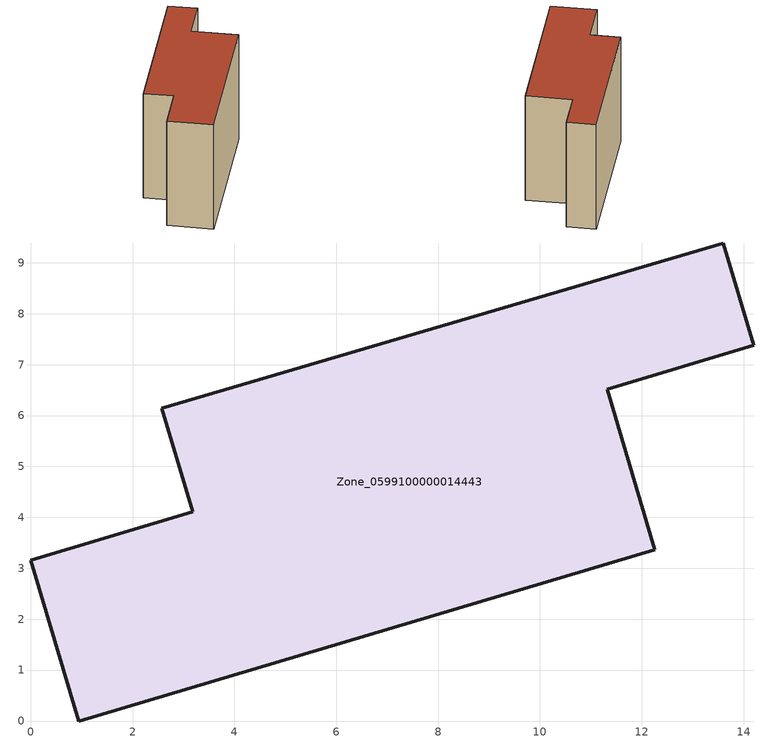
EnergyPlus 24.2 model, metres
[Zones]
Zone_0599100000014443
 floor ground (C_G): 3.18,4.11 2.57,6.14 13.6,9.39 14.2,7.38 11.32,6.52 12.26,3.36 0.94,0 0,3.16 z0
 wall outside (C_F): 0,3.16 0.94,0 12.26,3.36 11.32,6.52 14.2,7.38 13.6,9.39 2.57,6.14 3.18,4.11 0,3.16 z0:8.54
 roof outside (C_R): 3.18,4.11 0,3.16 0.94,0 12.26,3.36 11.32,6.52 14.2,7.38 13.6,9.39 2.57,6.14 z8.54
[BUILDING]
Pand.0599100000014443: North Axis=0; Terrain=City; Loads Convergence Tolerance Value=0.04; Temperature Convergence Tolerance Value=0.4; Solar Distribution=FullExterior; Maximum Number of Warmup Days=25; Minimum Number of Warmup Days=1
[Site:Location]
Rotterdam.The.Hague.AP_ZH_NLD Design_Conditions: Latitude=51.96; Longitude=4.45; Time Zone=1; Elevation=-4.5
[SITE:GROUNDTEMPERATURE:BUILDINGSURFACE]
18, 18, 18, 18, 18, 18, 18, 18, 18, 18, 18, 18
[MATERIAL] Thermal Absorptance=0.9; Solar Absorptance=0.7; Visible Absorptance=0.7
Name | Roughness | Thickness | Conductivity | Density | Specific Heat
G.TI.1975-1991 | MediumSmooth | 0.15 | 0.288461 | 540 | 1210
F.TI.1975-1991 | Rough | 0.3 | 0.230769 | 1920 | 840
R.TI.1975-1991 | MediumRough | 0.2 | 0.153846 | 1500 | 1000
[CONSTRUCTION]
C_G: G.TI.1975-1991
C_F: F.TI.1975-1991
C_R: R.TI.1975-1991
[ZONE]
Zone_0599100000014443: Type=1; Multiplier=1; Ceiling Height=Autocalculate; Volume=Autocalculate; Floor Area=autocalculate; Part of Total Floor Area=Yes
[ZONEINFILTRATION:DESIGNFLOWRATE]
Infil_Zone_0599100000014443: Zone or ZoneList or Space or SpaceList=Zone_0599100000014443; Schedule=AlwaysOn; Design Flow Rate Calculation Method=Flow/Area; Flow Rate per Floor Area=0.003; Constant Term Coefficient=1; Temperature Term Coefficient=0; Velocity Term Coefficient=0; Velocity Squared Term Coefficient=0
[HVACTEMPLATE:ZONE:IDEALLOADSAIRSYSTEM]
Zone_0599100000014443: Maximum Heating Supply Air Temperature=50; Minimum Cooling Supply Air Temperature=13; Maximum Heating Supply Air Humidity Ratio=0.0156; Minimum Cooling Supply Air Humidity Ratio=0.0077; Heating Limit=NoLimit; Cooling Limit=NoLimit; Dehumidification Control Type=ConstantSensibleHeatRatio; Cooling Sensible Heat Ratio=0.7; Dehumidification Setpoint=60; Humidification Control Type=None; Humidification Setpoint=30; Outdoor Air Method=None; Outdoor Air Flow Rate per Person=0.00944; Outdoor Air Flow Rate per Zone Floor Area=0; Outdoor Air Flow Rate per Zone=0; Demand Controlled Ventilation Type=None; Outdoor Air Economizer Type=NoEconomizer; Heat Recovery Type=None; Sensible Heat Recovery Effectiveness=0.7; Latent Heat Recovery Effectiveness=0.65
[ZONECONTROL:THERMOSTAT]
ThermostatControl_Zone_0599100000014443: Zone or ZoneList=Zone_0599100000014443; Control Type Schedule=DualSetpointControlType; Control 1=Thermostat_Zone_0599100000014443; Temperature Difference Between Cutout And Setpoint=0
[THERMOSTATSETPOINT:DUALSETPOINT]
Thermostat_Zone_0599100000014443: Heating Setpoint Temperature Schedule=HeatingSetpoint_Zone_0599100000014443; Cooling Setpoint Temperature Schedule=CoolingSetpoint_Zone_0599100000014443
[SCHEDULE:COMPACT]
HeatingSetpoint_Zone_0599100000014443: Through: 12/31, For: AllDays, Until: 24:00, 21
CoolingSetpoint_Zone_0599100000014443: Through: 12/31, For: AllDays, Until: 24:00, 24
DualSetpointControlType: Through: 12/31, For: AllDays, Until: 24:00, 4
AlwaysOn: Through: 12/31, For: AllDays, Until: 24:00, 1
